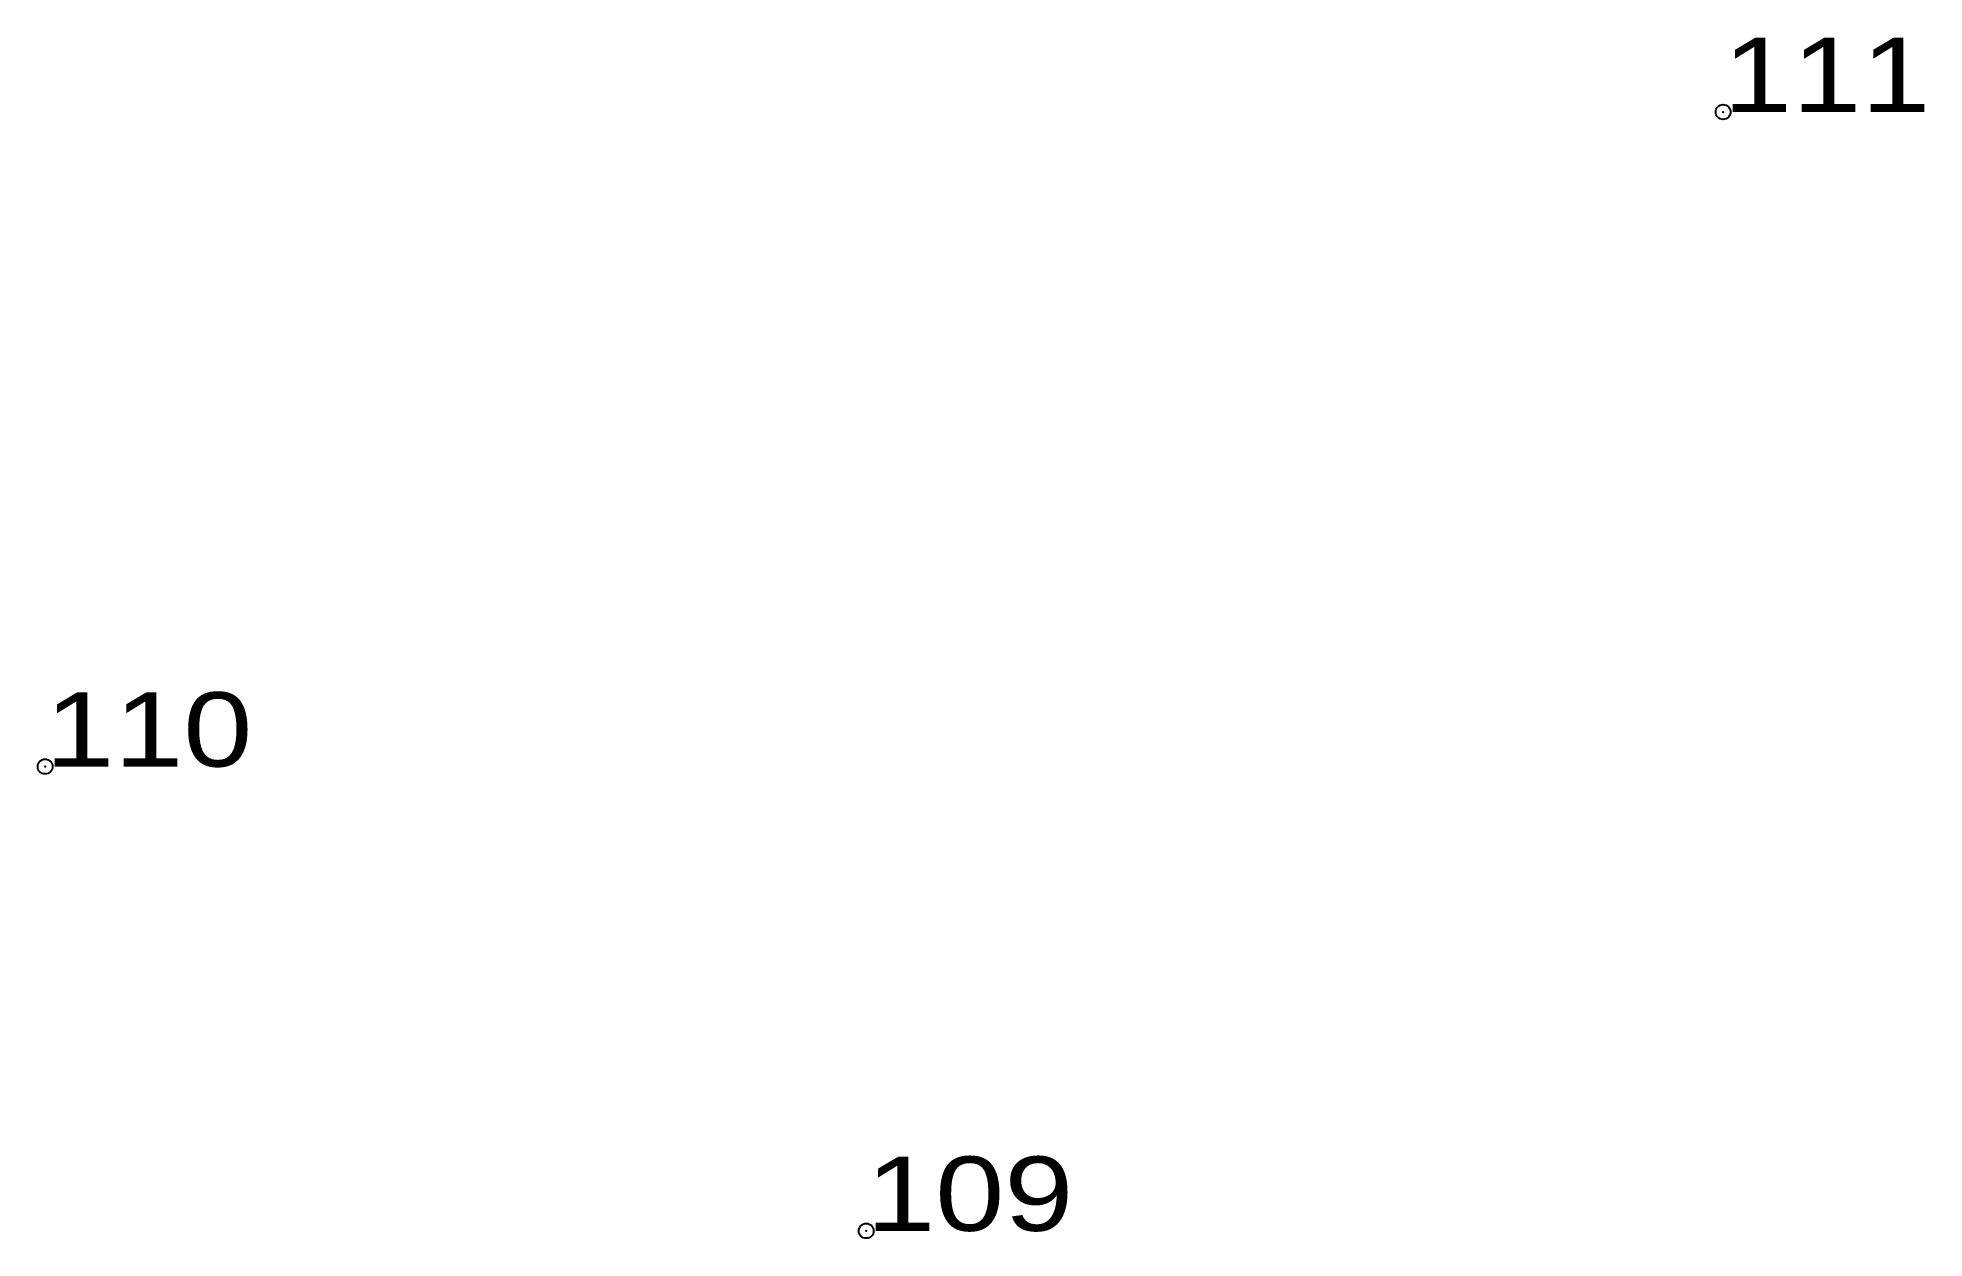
# Model space of a CAD drawing. Header units: metres. Extents: x 536594 to 552760, y 1836182 to 1840810.
# Drawn here: x 536782.34 to 536828.04, y 1839014.27 to 1839043.36 of the extents above.
import ezdxf

# ---------------------------------------------------------------- set-up
doc = ezdxf.new("R2010")
doc.units = ezdxf.units.M
doc.header["$LTSCALE"] = 0.72
doc.header["$PDMODE"] = 32
doc.header["$PDSIZE"] = 0.36
doc.layers.add('12', color=7, linetype='Continuous')
doc.layers.add('7', color=7, linetype='Continuous')

msp = doc.modelspace()

# ---------------------------------------------------------------- linework, layer by layer
at = {"layer": '7'}
for p in [(536823.17, 1839041.56), (536782.52, 1839025.7), (536802.41, 1839014.45)]:
    msp.add_point(p, dxfattribs=at)

# ---------------------------------------------------------------- texts
at = {"layer": '12', "width": 1.25}
for s, p in [('111', (536823.17, 1839041.56)), ('110', (536782.52, 1839025.7)), ('109', (536802.41, 1839014.45))]:
    msp.add_text(s, height=1.8, dxfattribs=at).set_placement(p)

doc.saveas('drawing.dxf')
